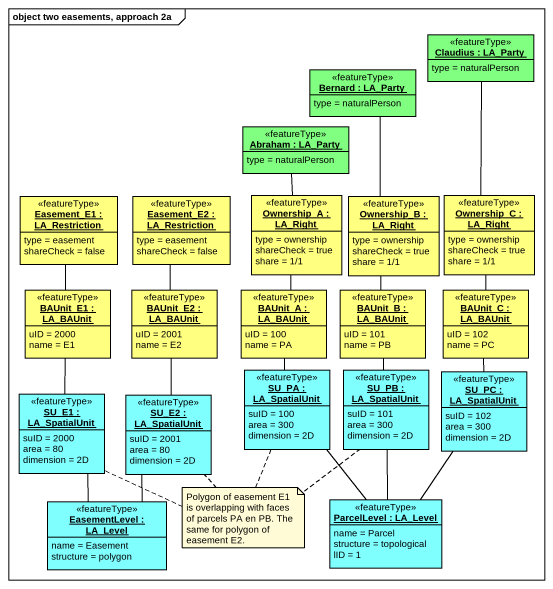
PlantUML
@startuml
mainframe object two easements, approach 2a
hide circle
hide empty members
object "Claudius : LA_Party" as Claudius <<featureType>> #80FF80 {
  type = naturalPerson
}
object "Bernard : LA_Party" as Bernard <<featureType>> #80FF80 {
  type = naturalPerson
}
object "Abraham : LA_Party" as Abraham <<featureType>> #80FF80 {
  type = naturalPerson
}
object "Easement_E1 : LA_Restriction" as Easement_E1 <<featureType>> #FFFF80 {
  type = easement
  shareCheck = false
}
object "Easement_E2 : LA_Restriction" as Easement_E2 <<featureType>> #FFFF80 {
  type = easement
  shareCheck = false
}
object "Ownership_A : LA_Right" as Ownership_A <<featureType>> #FFFF80 {
  type = ownership
  shareCheck = true
  share = 1/1
}
object "Ownership_B : LA_Right" as Ownership_B <<featureType>> #FFFF80 {
  type = ownership
  shareCheck = true
  share = 1/1
}
object "Ownership_C : LA_Right" as Ownership_C <<featureType>> #FFFF80 {
  type = ownership
  shareCheck = true
  share = 1/1
}
object "BAUnit_E1 : LA_BAUnit" as BAUnit_E1 <<featureType>> #FFFF80 {
  uID = 2000
  name = E1
}
object "BAUnit_E2 : LA_BAUnit" as BAUnit_E2 <<featureType>> #FFFF80 {
  uID = 2001
  name = E2
}
object "BAUnit_A : LA_BAUnit" as BAUnit_A <<featureType>> #FFFF80 {
  uID = 100
  name = PA
}
object "BAUnit_B : LA_BAUnit" as BAUnit_B <<featureType>> #FFFF80 {
  uID = 101
  name = PB
}
object "BAUnit_C : LA_BAUnit" as BAUnit_C <<featureType>> #FFFF80 {
  uID = 102
  name = PC
}
object "SU_E1 : LA_SpatialUnit" as SU_E1 <<featureType>> #80FFFF {
  suID = 2000
  area = 80
  dimension = 2D
}
object "SU_E2 : LA_SpatialUnit" as SU_E2 <<featureType>> #80FFFF {
  suID = 2001
  area = 80
  dimension = 2D
}
object "SU_PA : LA_SpatialUnit" as SU_PA <<featureType>> #80FFFF {
  suID = 100
  area = 300
  dimension = 2D
}
object "SU_PB : LA_SpatialUnit" as SU_PB <<featureType>> #80FFFF {
  suID = 101
  area = 300
  dimension = 2D
}
object "SU_PC : LA_SpatialUnit" as SU_PC <<featureType>> #80FFFF {
  suID = 102
  area = 300
  dimension = 2D
}
object "EasementLevel : LA_Level" as EasementLevel <<featureType>> #80FFFF {
  name = Easement
  structure = polygon
}
object "ParcelLevel : LA_Level" as ParcelLevel <<featureType>> #80FFFF {
  name = Parcel
  structure = topological
  lID = 1
}
Bernard -- Ownership_B
Abraham -- Ownership_A
Ownership_C -up- Claudius
BAUnit_E1 -up- Easement_E1
BAUnit_E2 -up- Easement_E2
BAUnit_A -up- Ownership_A
BAUnit_B -up- Ownership_B
BAUnit_C -up- Ownership_C
SU_E1 -up- BAUnit_E1
SU_E1 -- EasementLevel
SU_E2 -up- BAUnit_E2
SU_E2 -- EasementLevel
SU_PA -up- BAUnit_A
SU_PA -- ParcelLevel
SU_PB -up- BAUnit_B
SU_PB -- ParcelLevel
SU_PC -up- BAUnit_C
SU_PC -- ParcelLevel
note as N1
  Polygon of easement E1 is overlapping with faces of parcels PA en PB. The same for polygon of easement E2.
end note
N1 .. SU_PB
N1 .. SU_E2
N1 .. SU_PA
N1 .. SU_E1
@enduml
